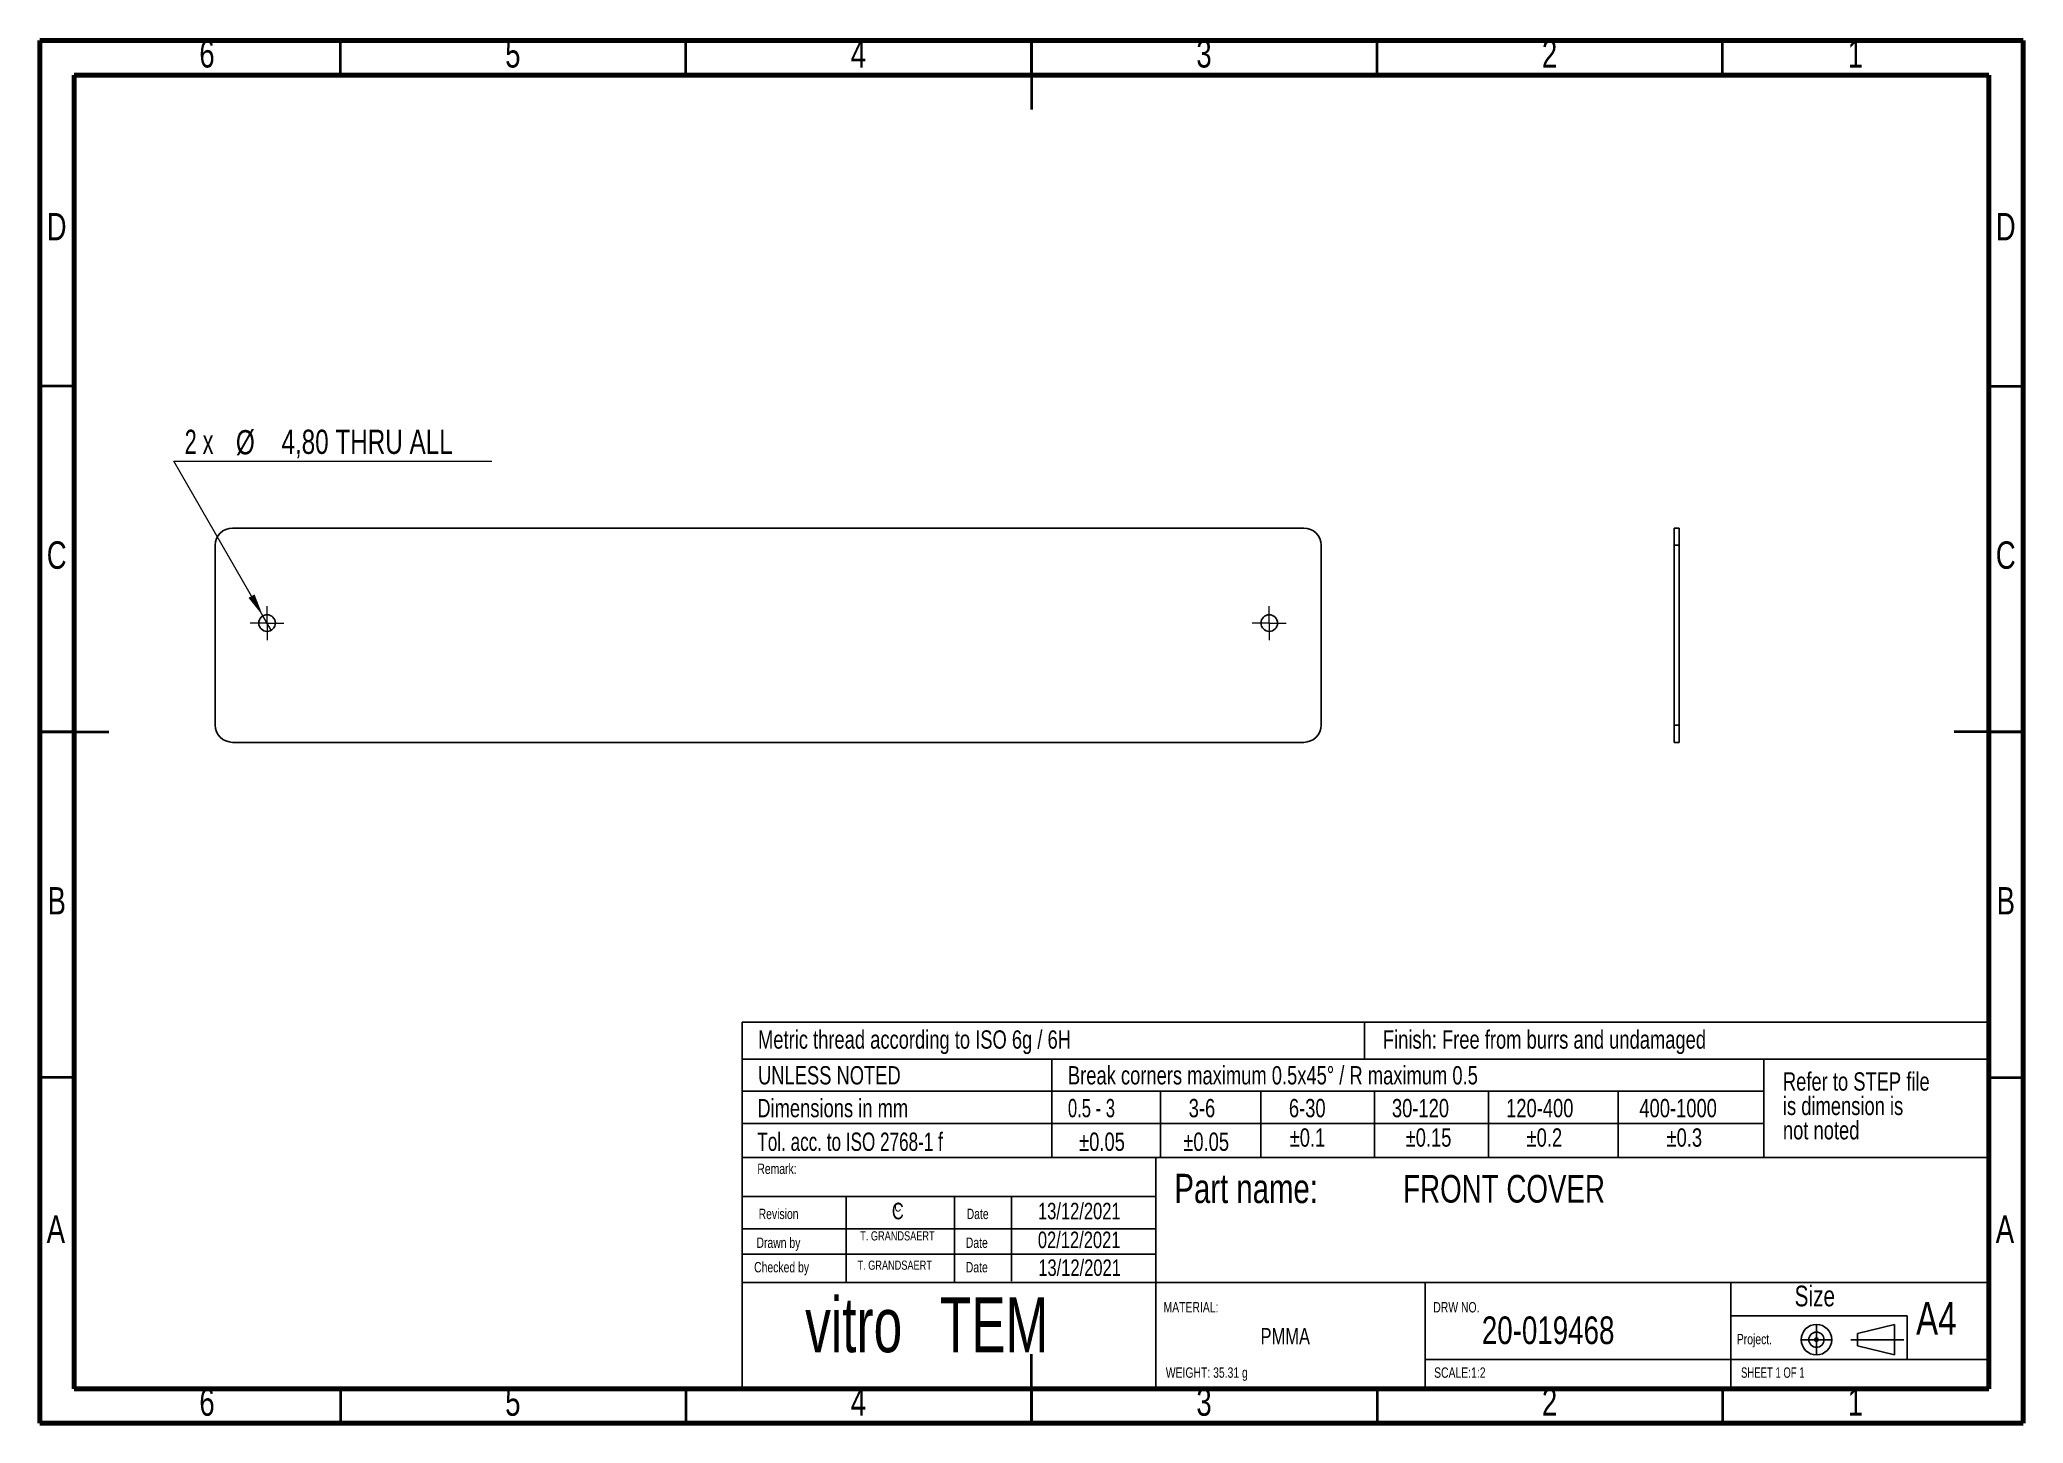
# Model space of a CAD drawing. Header units: millimetres. Extents: x 5 to 292, y 5 to 205.
import ezdxf

# ---------------------------------------------------------------- set-up
doc = ezdxf.new("R2010")
doc.units = ezdxf.units.MM
doc.styles.add('SLDTEXTSTYLE0', font='TXT', dxfattribs={"width": 0.75})
doc.styles.add('SLDTEXTSTYLE1', font='TXT', dxfattribs={"width": 0.6875})
doc.styles.add('SLDTEXTSTYLE2', font='TXT', dxfattribs={"width": 0.7})
doc.styles.add('SLDTEXTSTYLE3', font='TXT', dxfattribs={"width": 0.678571})
doc.styles.add('SLDTEXTSTYLE4', font='TXT', dxfattribs={"width": 0.666667})
doc.dimstyles.new('SLDDIMSTYLE0', dxfattribs={"dimtxt": 3.5, "dimasz": 3.302, "dimexe": 0, "dimexo": 0.0625, "dimgap": 0.875, "dimtad": 0, "dimtih": 1, "dimtoh": 1, "dimlfac": 2, "dimrnd": 1e-09, "dimzin": 4, "dimdsep": 46, "dimtxsty": 'SLDTEXTSTYLE0', "dimblk1": 'NONE', "dimsah": 1, "dimcen": 0, "dimadec": 0, "dimazin": 1, "dimtfac": 1, "dimtmove": 0, "dimatfit": 3, "dimldrblk": 'NONE', "dimfxl": 1, "dimfrac": 2, "dimtolj": 1, "dimtzin": 12, "dimarcsym": 0})

# ---------------------------------------------------------------- blocks, each defined once
blk = doc.blocks.new('SW_NOTE_0')
at = {"color": 0, "linetype": 'Continuous', "lineweight": 0, "attachment_point": 1, "style": 'SLDTEXTSTYLE0'}
for s, insert, char_height in [('Refer to STEP file', (0, 3.41), 2.6458), ('is dimension is', (0, -0.12), 2.6458), ('not noted', (0, -3.64), 2.646)]:
    blk.add_mtext(s, dxfattribs=dict(at, insert=insert, char_height=char_height))
blk = doc.blocks.new('SW_NOTE_0_1')
at = {"color": 0, "linetype": 'Continuous', "lineweight": 0, "char_height": 7.938, "attachment_point": 1, "style": 'SLDTEXTSTYLE2'}
for s, insert in [('vitro', (0, 10.23)), ('TEM', (19.5, 10.23))]:
    blk.add_mtext(s, dxfattribs=dict(at, insert=insert))
blk = doc.blocks.new('_D')
at = {"color": 7, "linetype": 'Continuous', "lineweight": 0}
for p, q in [((37.3, 121.78), (24.39, 144.14)), ((24.39, 144.14), (70.43, 144.14)), ((38.5, 119.7), (37.3, 121.78))]:
    blk.add_line(p, q, dxfattribs=at)
at = {"color": 7, "linetype": 'Continuous', "lineweight": 18}
blk.add_solid([(37.3, 121.78), (36.09, 124.89), (35.21, 124.39)], dxfattribs=at)
at = {"color": 7, "linetype": 'Continuous', "lineweight": 18, "char_height": 3.5, "attachment_point": 1}
for s, insert, style in [('2 x', (25.98, 148.71), 'SLDTEXTSTYLE4'), ('%%c', (33.39, 148.65), 'SLDTEXTSTYLE0'), ('4,80 THRU ALL', (39.98, 148.71), 'SLDTEXTSTYLE0')]:
    blk.add_mtext(s, dxfattribs=dict(at, insert=insert, style=style))
blk = doc.blocks.new('_None')
blk = doc.blocks.new('SW_CENTERMARKSYMBOL_0')
at = {"color": 0, "linetype": 'Continuous', "lineweight": 18}
for p, q in [((-1.25, 0), (-2.45, 0)), ((0, 0), (-1.25, 0)), ((0, 1.25), (0, 2.45)), ((0, 0), (0, 1.25)), ((0, 0), (0, -1.25)), ((0, 0), (1.25, 0)), ((1.25, 0), (2.45, 0)), ((0, -1.25), (0, -2.45))]:
    blk.add_line(p, q, dxfattribs=at)
blk = doc.blocks.new('SW_CENTERMARKSYMBOL_1')
at = {"color": 0, "linetype": 'Continuous', "lineweight": 18}
for p, q in [((-1.25, 0), (-2.45, 0)), ((0, 0), (-1.25, 0)), ((0, 1.25), (0, 2.45)), ((0, 0), (0, 1.25)), ((0, 0), (0, -1.25)), ((0, 0), (1.25, 0)), ((1.25, 0), (2.45, 0)), ((0, -1.25), (0, -2.45))]:
    blk.add_line(p, q, dxfattribs=at)

msp = doc.modelspace()

# ---------------------------------------------------------------- linework, layer by layer
at = {"color": 7, "linetype": 'Continuous', "lineweight": 70}
for p, q in [((5, 5), (5, 205)), ((5, 205), (292, 205)), ((292, 205), (292, 5)), ((10, 10), (10, 200)), ((10, 200), (287, 200)), ((287, 200), (287, 10)), ((287, 10), (10, 10)), ((292, 5), (5, 5))]:
    msp.add_line(p, q, dxfattribs=at)
at = {"color": 7, "linetype": 'Continuous', "lineweight": 35}
for p, q in [((48.5, 200), (48.5, 205)), ((98.5, 200), (98.5, 205)), ((148.5, 205.001), (148.5, 194.999)), ((148.5, 200), (148.5, 205)), ((198.5, 200), (198.5, 205)), ((248.5, 200), (248.5, 205)), ((10, 155), (5, 155)), ((287, 155), (292, 155)), ((4.999, 105), (15.001, 105)), ((10, 105), (5, 105)), ((292.001, 105), (281.999, 105)), ((287, 105), (292, 105)), ((10, 55), (5, 55)), ((287, 55), (292, 55)), ((148.5, 4.999), (148.5, 15.001)), ((48.5, 10), (48.5, 5)), ((98.5, 10), (98.5, 5)), ((148.5, 10), (148.5, 5)), ((198.5, 10), (198.5, 5)), ((248.5, 10), (248.5, 5))]:
    msp.add_line(p, q, dxfattribs=at)
at = {"color": 7, "linetype": 'Continuous', "lineweight": 25}
for p, q in [((32.8988, 134.4903), (187.8988, 134.4903)), ((241.4729, 134.4903), (242.2229, 134.4903)), ((241.4729, 134.4903), (241.4729, 131.9903)), ((242.2229, 134.4903), (242.2229, 131.9903)), ((30.3988, 105.9903), (30.3988, 131.9903)), ((190.3988, 105.9903), (190.3988, 131.9903)), ((241.4729, 131.9903), (242.2229, 131.9903)), ((241.4729, 105.9903), (241.4729, 131.9903)), ((242.2229, 105.9903), (242.2229, 131.9903)), ((32.8988, 103.4903), (187.8988, 103.4903)), ((241.4729, 103.4903), (241.4729, 105.9903)), ((241.4729, 105.9903), (242.2229, 105.9903)), ((241.4729, 103.4903), (242.2229, 103.4903)), ((242.2229, 103.4903), (242.2229, 105.9903)), ((106.6384, 63.0319), (106.6384, 10.2849)), ((286.6766, 63.0319), (106.6384, 63.0319)), ((196.6575, 57.6716), (196.6575, 63.0319)), ((286.6766, 57.6716), (106.6384, 57.6716)), ((151.4436, 43.4582), (151.4436, 57.6716)), ((254.4488, 43.4582), (254.4488, 57.6716)), ((254.4488, 53.019), (106.7332, 53.019)), ((167.1556, 43.4582), (167.1556, 53.019)), ((181.6904, 43.4582), (181.6904, 53.019)), ((198.1115, 43.4582), (198.1115, 53.019)), ((214.6372, 43.4582), (214.6372, 53.019)), ((233.3782, 43.4582), (233.3782, 53.019)), ((254.4488, 48.3812), (106.6384, 48.3812)), ((286.6793, 43.4582), (106.6435, 43.4582)), ((166.4776, 43.4582), (166.4776, 37.7872)), ((166.4776, 37.7872), (106.6743, 37.7872)), ((121.6813, 25.379), (121.6774, 37.7872)), ((137.3795, 25.379), (137.3795, 37.7872)), ((145.5986, 25.5747), (145.5986, 37.7872)), ((166.4776, 10.1849), (166.4776, 37.7872)), ((166.4776, 33.1468), (106.6384, 33.1468)), ((166.4776, 29.4469), (106.6686, 29.4469)), ((286.6828, 25.379), (106.6767, 25.379)), ((205.4743, 25.379), (205.4743, 10.175)), ((249.6783, 14.224), (249.6783, 25.379)), ((275.1784, 20.5678), (249.6783, 20.5678)), ((275.1784, 20.5678), (275.1849, 14.224)), ((262.0668, 19.2986), (262.0668, 14.8899)), ((268.0159, 17.9707), (273.374, 19.2986)), ((268.0159, 16.2179), (268.0159, 17.9707)), ((273.374, 19.2986), (273.374, 14.8899)), ((259.8624, 17.0943), (264.2711, 17.0943)), ((267.0584, 17.0943), (274.6972, 17.0943)), ((273.374, 14.8899), (268.0159, 16.2179)), ((205.4743, 14.224), (286.6849, 14.224)), ((249.6783, 10.185), (249.6783, 14.224))]:
    msp.add_line(p, q, dxfattribs=at)
for centre, radius in [((37.8988, 120.7403), 1.2), ((182.8988, 120.7403), 1.2), ((262.0668, 17.0943), 2.2044), ((262.0668, 17.0943), 1.1005), ((262.0668, 17.0943), 0.2663)]:
    msp.add_circle(centre, radius, dxfattribs=at)
for centre, start, end in [((32.8988, 131.9903), 90, 180), ((187.8988, 131.9903), 0, 90), ((32.8988, 105.9903), 180, 270), ((187.8988, 105.9903), 270, 0)]:
    msp.add_arc(centre, 2.5, start, end, dxfattribs=at)

# ---------------------------------------------------------------- block references
at = {"color": 7, "linetype": 'Continuous', "lineweight": 0}
for name, p in [('SW_CENTERMARKSYMBOL_1', (37.8988, 120.7403)), ('SW_CENTERMARKSYMBOL_0', (182.8988, 120.7403)), ('SW_NOTE_0', (257.2204, 52.3519)), ('SW_NOTE_0_1', (115.7547, 12.9857))]:
    msp.add_blockref(name, p, dxfattribs=at)

# ---------------------------------------------------------------- texts
for s, insert, char_height, attachment_point, style in [('6', (29.21, 205.0602), 3.9688, 2, 'SLDTEXTSTYLE0'), ('5', (73.46, 205.0602), 3.9688, 2, 'SLDTEXTSTYLE0'), ('4', (123.46, 205.0602), 3.9688, 2, 'SLDTEXTSTYLE0'), ('3', (173.46, 205.0602), 3.9688, 2, 'SLDTEXTSTYLE0'), ('2', (223.46, 205.0602), 3.9688, 2, 'SLDTEXTSTYLE0'), ('1', (267.71, 205.0602), 3.9688, 2, 'SLDTEXTSTYLE0'), ('D', (7.4527, 180.0602), 3.9688, 2, 'SLDTEXTSTYLE0'), ('D', (289.4527, 180.0602), 3.9688, 2, 'SLDTEXTSTYLE0'), ('C', (7.4587, 132.5602), 3.9688, 2, 'SLDTEXTSTYLE0'), ('C', (289.4587, 132.5602), 3.9688, 2, 'SLDTEXTSTYLE0'), ('B', (7.4706, 82.5602), 3.9688, 2, 'SLDTEXTSTYLE0'), ('B', (289.4706, 82.5602), 3.9688, 2, 'SLDTEXTSTYLE0'), ('Metric thread according to ISO 6g / 6H', (108.935, 61.8317), 2.645833, 1, 'SLDTEXTSTYLE0'), ('Finish: Free from burrs and undamaged', (199.3397, 61.8317), 2.645833, 1, 'SLDTEXTSTYLE0'), ('UNLESS NOTED', (108.935, 56.6599), 2.645833, 1, 'SLDTEXTSTYLE0'), ('Break corners maximum 0.5x45° / R maximum 0.5', (153.7724, 56.6599), 2.645833, 1, 'SLDTEXTSTYLE0'), ('Dimensions in mm', (108.8322, 51.9116), 2.645833, 1, 'SLDTEXTSTYLE0'), ('0.5 - 3', (153.7724, 51.9116), 2.64583, 1, 'SLDTEXTSTYLE3'), ('3-6', (171.2443, 51.9116), 2.64583, 1, 'SLDTEXTSTYLE0'), ('6-30', (185.7397, 51.9116), 2.64583, 1, 'SLDTEXTSTYLE0'), ('30-120', (200.6479, 51.9116), 2.64583, 1, 'SLDTEXTSTYLE0'), ('120-400', (217.1707, 51.9116), 2.64583, 1, 'SLDTEXTSTYLE0'), ('400-1000', (236.4499, 51.9116), 2.64583, 1, 'SLDTEXTSTYLE0'), ('Tol. acc. to ISO 2768-1 f', (108.8322, 47.0492), 2.645833, 1, 'SLDTEXTSTYLE2'), ('±0.05', (155.3872, 47.0492), 2.64583, 1, 'SLDTEXTSTYLE0'), ('±0.05', (170.4616, 47.0492), 2.64583, 1, 'SLDTEXTSTYLE0'), ('±0.1', (185.8539, 47.6559), 2.64583, 1, 'SLDTEXTSTYLE0'), ('±0.15', (202.6332, 47.6559), 2.64583, 1, 'SLDTEXTSTYLE0'), ('±0.2', (220.1271, 47.6559), 2.64583, 1, 'SLDTEXTSTYLE0'), ('±0.3', (240.3786, 47.6559), 2.64583, 1, 'SLDTEXTSTYLE0'), ('Remark:', (108.8322, 42.5698), 1.5, 1, 'SLDTEXTSTYLE0'), ('Part name:', (169.1762, 41.0849), 4.23333, 1, 'SLDTEXTSTYLE0'), ('FRONT COVER', (202.276, 40.9195), 4, 1, 'SLDTEXTSTYLE0'), ('A', (7.3397, 35.0602), 3.9688, 2, 'SLDTEXTSTYLE0'), ('Revision', (109.0233, 36.0366), 1.5, 1, 'SLDTEXTSTYLE0'), ('C', (129.1606, 36.8881), 2.3813, 2, 'SLDTEXTSTYLE0'), ('C', (129.1616, 36.935), 1.3229, 2, 'SLDTEXTSTYLE0'), ('Date', (139.1215, 36.0366), 1.5, 1, 'SLDTEXTSTYLE0'), ('13/12/2021', (155.4148, 36.8881), 2.38125, 2, 'SLDTEXTSTYLE0'), ('A', (289.3397, 35.0602), 3.9688, 2, 'SLDTEXTSTYLE0'), ('Drawn by', (108.71, 31.873), 1.5, 1, 'SLDTEXTSTYLE0'), ('T. GRANDSAERT', (129.1, 32.7714), 1.322917, 2, 'SLDTEXTSTYLE0'), ('Date', (138.9993, 31.873), 1.5, 1, 'SLDTEXTSTYLE0'), ('02/12/2021', (155.3955, 32.7245), 2.38125, 2, 'SLDTEXTSTYLE0'), ('13/12/2021', (155.4577, 28.6978), 2.38125, 2, 'SLDTEXTSTYLE0'), ('Checked by', (108.3711, 28.3309), 1.5, 1, 'SLDTEXTSTYLE0'), ('T. GRANDSAERT', (128.7079, 28.5323), 1.322917, 2, 'SLDTEXTSTYLE0'), ('Date', (138.9993, 28.3309), 1.5, 1, 'SLDTEXTSTYLE0'), ('Size', (258.9063, 24.9139), 3, 1, 'SLDTEXTSTYLE0'), ('MATERIAL:', (167.6062, 22.5382), 1.5, 1, 'SLDTEXTSTYLE0'), ('DRW NO.', (206.6313, 22.5382), 1.5, 1, 'SLDTEXTSTYLE0'), ('20-019468', (223.2495, 20.4588), 4, 2, 'SLDTEXTSTYLE0'), ('A4', (276.4877, 22.5633), 4.7625, 1, 'SLDTEXTSTYLE0'), ('PMMA', (185.2148, 18.7821), 2.38125, 2, 'SLDTEXTSTYLE0'), ('Project.', (250.5513, 17.9306), 1.5, 1, 'SLDTEXTSTYLE0'), ('WEIGHT: 35.31 g', (167.9315, 13.0836), 1.4986, 1, 'SLDTEXTSTYLE0'), ('SCALE:1:2', (206.7523, 13.0851), 1.5, 1, 'SLDTEXTSTYLE0'), ('SHEET 1 OF 1', (251.1566, 13.0851), 1.5, 1, 'SLDTEXTSTYLE1'), ('6', (29.21, 10.0602), 3.9688, 2, 'SLDTEXTSTYLE0'), ('5', (73.46, 10.0602), 3.9688, 2, 'SLDTEXTSTYLE0'), ('4', (123.46, 10.0602), 3.9688, 2, 'SLDTEXTSTYLE0'), ('3', (173.46, 10.0602), 3.9688, 2, 'SLDTEXTSTYLE0'), ('2', (223.46, 10.0602), 3.9688, 2, 'SLDTEXTSTYLE0'), ('1', (267.71, 10.0602), 3.9688, 2, 'SLDTEXTSTYLE0')]:
    msp.add_mtext(s, dxfattribs=dict(at, insert=insert, char_height=char_height, attachment_point=attachment_point, style=style))

# ---------------------------------------------------------------- dimensions: what is measured, and where the dimension line sits
at = {"color": 7, "linetype": 'Continuous', "lineweight": 18}
dim = msp.add_diameter_dim_2p(p1=(38.4988, 119.701), p2=(37.2988, 121.7795), text='2 x <> THRU ALL\\P', dimstyle='SLDDIMSTYLE0', dxfattribs=at)
dim.commit()
dim.dimension.update_dxf_attribs({"geometry": '_D', "text_midpoint": (48.2012, 146.9448), "dimtype": 163})

doc.saveas('drawing.dxf')
